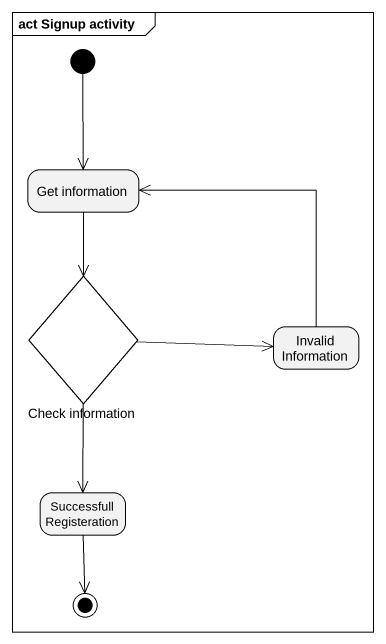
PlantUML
@startuml
mainframe act Signup activity
hide empty description
state "Get information" as Get_information
state "Check information" as Check_information <<choice>>
state "Invalid Information" as Invalid_Information
state "Successfull Registeration" as Successfull_Registeration
[*] --> Get_information
Get_information --> Check_information
Check_information -right-> Invalid_Information
Check_information --> Successfull_Registeration
Invalid_Information -up-> Get_information
Successfull_Registeration --> [*]
@enduml
